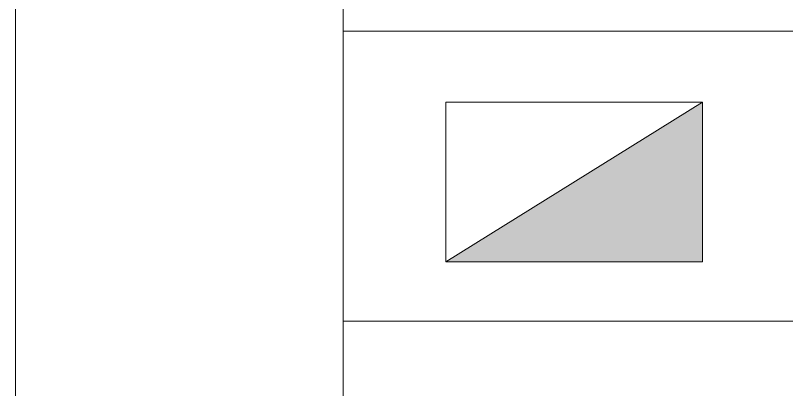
# Model space of a CAD drawing. Header units: millimetres. Extents: x 0 to 420, y 0 to 297.
# Drawn here: x 0.21 to 16.75, y 43.66 to 51.68 of the extents above; entities that cross this region are included whole.
import ezdxf

# ---------------------------------------------------------------- set-up
doc = ezdxf.new("R2010")
doc.units = ezdxf.units.MM

msp = doc.modelspace()

# ---------------------------------------------------------------- hatches: boundary and pattern name
msp.add_hatch(color=1).paths.add_polyline_path([(14.943667, 49.826333), (14.943667, 46.397333), (9.440333, 46.397333)], flags=0)

# ---------------------------------------------------------------- linework, layer by layer
at = {"color": 7, "lineweight": 0}
for points in [[(0.211668, 0), (420.073667, 0), (420.073667, 296.925999), (0.211668, 296.925999)], [(7.239002, 1.735667), (418.338, 1.735667), (418.338, 295.190332), (7.239002, 295.190332)], [(121.708333, 1.735667), (7.239, 1.735667), (7.239, 58.547), (121.708333, 58.547)]]:
    msp.add_lwpolyline(points, close=True, dxfattribs=at)
for points in [[(7.239, 51.350333), (121.708333, 51.350333)], [(7.239, 45.127333), (121.708333, 45.127333)]]:
    msp.add_lwpolyline(points, dxfattribs=at)
at = {"color": 1, "lineweight": 0}
msp.add_lwpolyline([(14.943667, 49.826333), (14.943667, 46.397333), (9.440333, 46.397333)], close=True, dxfattribs=at)
msp.add_lwpolyline([(9.440333, 46.397333), (9.440333, 49.826333), (14.943667, 49.826333), (14.943667, 46.397333), (9.440333, 46.397333), (14.943667, 49.826333)], dxfattribs=at)

doc.saveas('drawing.dxf')
